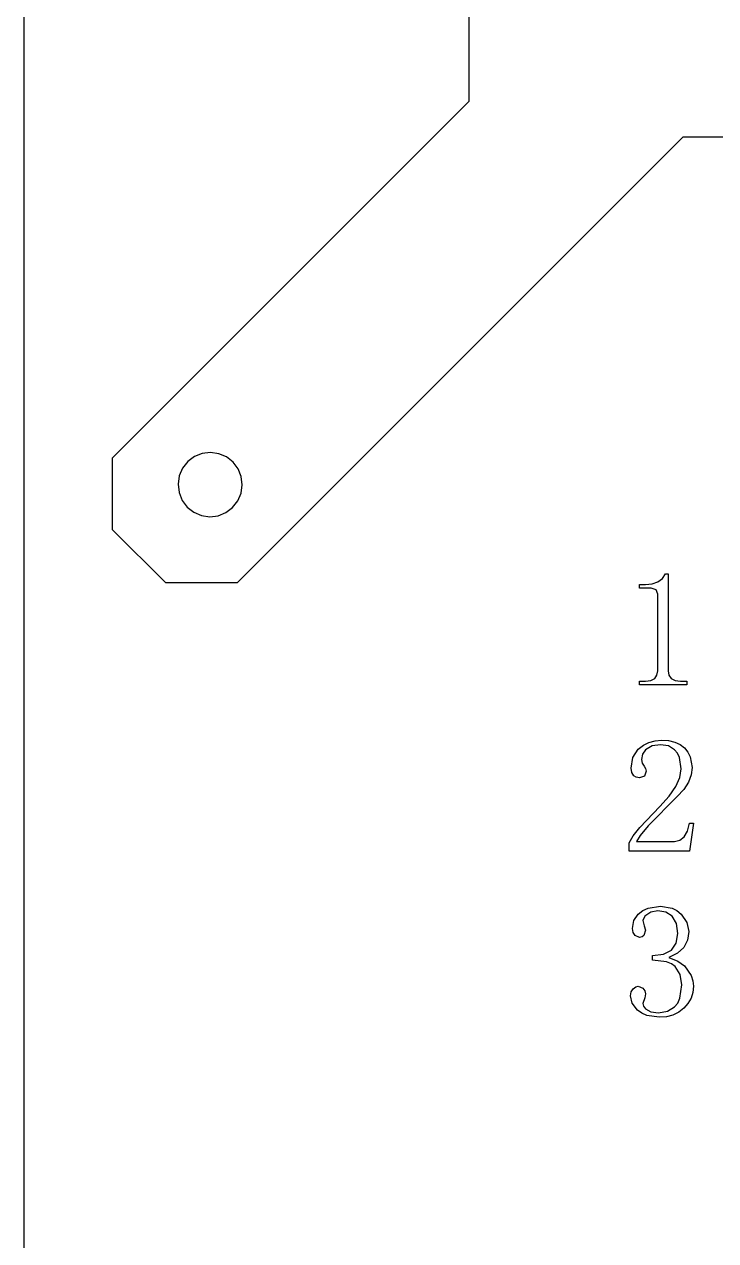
# Model space of a CAD drawing. Extents: x 0 to 621, y -370 to 0.
# Drawn here: x 55 to 93.8, y -301.9 to -233.8 of the extents above; entities that cross this region are included whole.
import ezdxf

# ---------------------------------------------------------------- set-up
doc = ezdxf.new("R2010")
doc.units = 0
doc.layers.get('0').update_dxf_attribs({"linetype": 'CONTINUOUS'})

# ---------------------------------------------------------------- blocks, each defined once
blk = doc.blocks.new('BLOCK_20')
at = {"color": 7}
blk.add_lwpolyline([(55, -325.064), (55, -45.064)], dxfattribs=at)
blk = doc.blocks.new('BLOCK_533')
at = {"color": 7}
blk.add_lwpolyline([(91.088, -264.561), (91.088, -269.979)], dxfattribs=at)
blk = doc.blocks.new('BLOCK_534')
at = {"color": 7}
blk.add_lwpolyline([(91.088, -269.979), (91.131, -270.234)], dxfattribs=at)
blk = doc.blocks.new('BLOCK_535')
at = {"color": 7}
blk.add_lwpolyline([(91.131, -270.234), (91.26, -270.415)], dxfattribs=at)
blk = doc.blocks.new('BLOCK_536')
at = {"color": 7}
blk.add_lwpolyline([(91.26, -270.415), (91.476, -270.524)], dxfattribs=at)
blk = doc.blocks.new('BLOCK_537')
at = {"color": 7}
blk.add_lwpolyline([(91.476, -270.524), (91.779, -270.561)], dxfattribs=at)
blk = doc.blocks.new('BLOCK_538')
at = {"color": 7}
blk.add_lwpolyline([(91.779, -270.561), (92.142, -270.561)], dxfattribs=at)
blk = doc.blocks.new('BLOCK_539')
at = {"color": 7}
blk.add_lwpolyline([(92.142, -270.561), (92.142, -270.779)], dxfattribs=at)
blk = doc.blocks.new('BLOCK_540')
at = {"color": 7}
blk.add_lwpolyline([(92.142, -270.779), (89.488, -270.779)], dxfattribs=at)
blk = doc.blocks.new('BLOCK_541')
at = {"color": 7}
blk.add_lwpolyline([(89.488, -270.779), (89.488, -270.561)], dxfattribs=at)
blk = doc.blocks.new('BLOCK_542')
at = {"color": 7}
blk.add_lwpolyline([(89.488, -270.561), (89.815, -270.561)], dxfattribs=at)
blk = doc.blocks.new('BLOCK_543')
at = {"color": 7}
blk.add_lwpolyline([(89.815, -270.561), (90.117, -270.524)], dxfattribs=at)
blk = doc.blocks.new('BLOCK_544')
at = {"color": 7}
blk.add_lwpolyline([(90.117, -270.524), (90.333, -270.415)], dxfattribs=at)
blk = doc.blocks.new('BLOCK_545')
at = {"color": 7}
blk.add_lwpolyline([(90.333, -270.415), (90.463, -270.234)], dxfattribs=at)
blk = doc.blocks.new('BLOCK_546')
at = {"color": 7}
blk.add_lwpolyline([(90.463, -270.234), (90.506, -269.979)], dxfattribs=at)
blk = doc.blocks.new('BLOCK_547')
at = {"color": 7}
blk.add_lwpolyline([(90.506, -269.979), (90.506, -265.688)], dxfattribs=at)
blk = doc.blocks.new('BLOCK_548')
at = {"color": 7}
blk.add_lwpolyline([(90.506, -265.688), (90.415, -265.443)], dxfattribs=at)
blk = doc.blocks.new('BLOCK_549')
at = {"color": 7}
blk.add_lwpolyline([(90.415, -265.443), (90.142, -265.361)], dxfattribs=at)
blk = doc.blocks.new('BLOCK_550')
at = {"color": 7}
blk.add_lwpolyline([(90.142, -265.361), (89.488, -265.361)], dxfattribs=at)
blk = doc.blocks.new('BLOCK_551')
at = {"color": 7}
blk.add_lwpolyline([(89.488, -265.361), (89.488, -265.143)], dxfattribs=at)
blk = doc.blocks.new('BLOCK_552')
at = {"color": 7}
blk.add_lwpolyline([(89.488, -265.143), (89.815, -265.143)], dxfattribs=at)
blk = doc.blocks.new('BLOCK_553')
at = {"color": 7}
blk.add_lwpolyline([(89.815, -265.143), (90.199, -265.106)], dxfattribs=at)
blk = doc.blocks.new('BLOCK_554')
at = {"color": 7}
blk.add_lwpolyline([(90.199, -265.106), (90.515, -264.997)], dxfattribs=at)
blk = doc.blocks.new('BLOCK_555')
at = {"color": 7}
blk.add_lwpolyline([(90.515, -264.997), (90.763, -264.815)], dxfattribs=at)
blk = doc.blocks.new('BLOCK_556')
at = {"color": 7}
blk.add_lwpolyline([(90.763, -264.815), (90.942, -264.561)], dxfattribs=at)
blk = doc.blocks.new('BLOCK_557')
at = {"color": 7}
blk.add_lwpolyline([(90.942, -264.561), (91.088, -264.561)], dxfattribs=at)
blk = doc.blocks.new('BLOCK_864')
at = {"color": 7}
blk.add_lwpolyline([(90.615, -277.579), (91.14, -277.011)], dxfattribs=at)
blk = doc.blocks.new('BLOCK_865')
at = {"color": 7}
blk.add_lwpolyline([(91.14, -277.011), (91.515, -276.47)], dxfattribs=at)
blk = doc.blocks.new('BLOCK_866')
at = {"color": 7}
blk.add_lwpolyline([(91.515, -276.47), (91.74, -275.956)], dxfattribs=at)
blk = doc.blocks.new('BLOCK_867')
at = {"color": 7}
blk.add_lwpolyline([(91.74, -275.956), (91.815, -275.47)], dxfattribs=at)
blk = doc.blocks.new('BLOCK_868')
at = {"color": 7}
blk.add_lwpolyline([(91.815, -275.47), (91.724, -274.843)], dxfattribs=at)
blk = doc.blocks.new('BLOCK_869')
at = {"color": 7}
blk.add_lwpolyline([(91.724, -274.843), (91.61, -274.604)], dxfattribs=at)
blk = doc.blocks.new('BLOCK_870')
at = {"color": 7}
blk.add_lwpolyline([(91.61, -274.604), (91.451, -274.415)], dxfattribs=at)
blk = doc.blocks.new('BLOCK_871')
at = {"color": 7}
blk.add_lwpolyline([(91.451, -274.415), (91.106, -274.197)], dxfattribs=at)
blk = doc.blocks.new('BLOCK_872')
at = {"color": 7}
blk.add_lwpolyline([(91.106, -274.197), (90.651, -274.124)], dxfattribs=at)
blk = doc.blocks.new('BLOCK_873')
at = {"color": 7}
blk.add_lwpolyline([(90.651, -274.124), (90.188, -274.197)], dxfattribs=at)
blk = doc.blocks.new('BLOCK_874')
at = {"color": 7}
blk.add_lwpolyline([(90.188, -274.197), (89.815, -274.415)], dxfattribs=at)
blk = doc.blocks.new('BLOCK_875')
at = {"color": 7}
blk.add_lwpolyline([(89.815, -274.415), (89.651, -274.661)], dxfattribs=at)
blk = doc.blocks.new('BLOCK_876')
at = {"color": 7}
blk.add_lwpolyline([(89.651, -274.661), (89.597, -274.961)], dxfattribs=at)
blk = doc.blocks.new('BLOCK_877')
at = {"color": 7}
blk.add_lwpolyline([(89.597, -274.961), (89.633, -275.161)], dxfattribs=at)
blk = doc.blocks.new('BLOCK_878')
at = {"color": 7}
blk.add_lwpolyline([(89.633, -275.161), (89.742, -275.324)], dxfattribs=at)
blk = doc.blocks.new('BLOCK_879')
at = {"color": 7}
blk.add_lwpolyline([(89.742, -275.324), (89.824, -275.452)], dxfattribs=at)
blk = doc.blocks.new('BLOCK_880')
at = {"color": 7}
blk.add_lwpolyline([(89.824, -275.452), (89.851, -275.615)], dxfattribs=at)
blk = doc.blocks.new('BLOCK_881')
at = {"color": 7}
blk.add_lwpolyline([(89.851, -275.615), (89.76, -275.888)], dxfattribs=at)
blk = doc.blocks.new('BLOCK_882')
at = {"color": 7}
blk.add_lwpolyline([(89.76, -275.888), (89.488, -275.979)], dxfattribs=at)
blk = doc.blocks.new('BLOCK_883')
at = {"color": 7}
blk.add_lwpolyline([(89.488, -275.979), (89.297, -275.952)], dxfattribs=at)
blk = doc.blocks.new('BLOCK_884')
at = {"color": 7}
blk.add_lwpolyline([(89.297, -275.952), (89.16, -275.87)], dxfattribs=at)
blk = doc.blocks.new('BLOCK_885')
at = {"color": 7}
blk.add_lwpolyline([(89.16, -275.87), (89.051, -275.688)], dxfattribs=at)
blk = doc.blocks.new('BLOCK_886')
at = {"color": 7}
blk.add_lwpolyline([(89.051, -275.688), (89.015, -275.434)], dxfattribs=at)
blk = doc.blocks.new('BLOCK_887')
at = {"color": 7}
blk.add_lwpolyline([(89.015, -275.434), (89.115, -274.843)], dxfattribs=at)
blk = doc.blocks.new('BLOCK_888')
at = {"color": 7}
blk.add_lwpolyline([(89.115, -274.843), (89.415, -274.379)], dxfattribs=at)
blk = doc.blocks.new('BLOCK_889')
at = {"color": 7}
blk.add_lwpolyline([(89.415, -274.379), (89.701, -274.156)], dxfattribs=at)
blk = doc.blocks.new('BLOCK_890')
at = {"color": 7}
blk.add_lwpolyline([(89.701, -274.156), (90.015, -273.997)], dxfattribs=at)
blk = doc.blocks.new('BLOCK_891')
at = {"color": 7}
blk.add_lwpolyline([(90.015, -273.997), (90.356, -273.902)], dxfattribs=at)
blk = doc.blocks.new('BLOCK_892')
at = {"color": 7}
blk.add_lwpolyline([(90.356, -273.902), (90.724, -273.87)], dxfattribs=at)
blk = doc.blocks.new('BLOCK_893')
at = {"color": 7}
blk.add_lwpolyline([(90.724, -273.87), (91.117, -273.897)], dxfattribs=at)
blk = doc.blocks.new('BLOCK_894')
at = {"color": 7}
blk.add_lwpolyline([(91.117, -273.897), (91.46, -273.979)], dxfattribs=at)
blk = doc.blocks.new('BLOCK_895')
at = {"color": 7}
blk.add_lwpolyline([(91.46, -273.979), (91.754, -274.115)], dxfattribs=at)
blk = doc.blocks.new('BLOCK_896')
at = {"color": 7}
blk.add_lwpolyline([(91.754, -274.115), (91.997, -274.306)], dxfattribs=at)
blk = doc.blocks.new('BLOCK_897')
at = {"color": 7}
blk.add_lwpolyline([(91.997, -274.306), (92.188, -274.538)], dxfattribs=at)
blk = doc.blocks.new('BLOCK_898')
at = {"color": 7}
blk.add_lwpolyline([(92.188, -274.538), (92.324, -274.797)], dxfattribs=at)
blk = doc.blocks.new('BLOCK_899')
at = {"color": 7}
blk.add_lwpolyline([(92.324, -274.797), (92.433, -275.397)], dxfattribs=at)
blk = doc.blocks.new('BLOCK_900')
at = {"color": 7}
blk.add_lwpolyline([(92.433, -275.397), (92.381, -275.813)], dxfattribs=at)
blk = doc.blocks.new('BLOCK_901')
at = {"color": 7}
blk.add_lwpolyline([(92.381, -275.813), (92.224, -276.224)], dxfattribs=at)
blk = doc.blocks.new('BLOCK_902')
at = {"color": 7}
blk.add_lwpolyline([(92.224, -276.224), (91.963, -276.631)], dxfattribs=at)
blk = doc.blocks.new('BLOCK_903')
at = {"color": 7}
blk.add_lwpolyline([(91.963, -276.631), (91.597, -277.034)], dxfattribs=at)
blk = doc.blocks.new('BLOCK_904')
at = {"color": 7}
blk.add_lwpolyline([(91.597, -277.034), (89.97, -278.679)], dxfattribs=at)
blk = doc.blocks.new('BLOCK_905')
at = {"color": 7}
blk.add_lwpolyline([(89.97, -278.679), (89.517, -279.209)], dxfattribs=at)
blk = doc.blocks.new('BLOCK_906')
at = {"color": 7}
blk.add_lwpolyline([(89.517, -279.209), (89.306, -279.543)], dxfattribs=at)
blk = doc.blocks.new('BLOCK_907')
at = {"color": 7}
blk.add_lwpolyline([(89.306, -279.543), (91.451, -279.543)], dxfattribs=at)
blk = doc.blocks.new('BLOCK_908')
at = {"color": 7}
blk.add_lwpolyline([(91.451, -279.543), (91.749, -279.479)], dxfattribs=at)
blk = doc.blocks.new('BLOCK_909')
at = {"color": 7}
blk.add_lwpolyline([(91.749, -279.479), (91.988, -279.288)], dxfattribs=at)
blk = doc.blocks.new('BLOCK_910')
at = {"color": 7}
blk.add_lwpolyline([(91.988, -279.288), (92.167, -278.97)], dxfattribs=at)
blk = doc.blocks.new('BLOCK_911')
at = {"color": 7}
blk.add_lwpolyline([(92.167, -278.97), (92.288, -278.524)], dxfattribs=at)
blk = doc.blocks.new('BLOCK_912')
at = {"color": 7}
blk.add_lwpolyline([(92.288, -278.524), (92.506, -278.524)], dxfattribs=at)
blk = doc.blocks.new('BLOCK_913')
at = {"color": 7}
blk.add_lwpolyline([(92.506, -278.524), (92.288, -280.088)], dxfattribs=at)
blk = doc.blocks.new('BLOCK_914')
at = {"color": 7}
blk.add_lwpolyline([(92.288, -280.088), (88.906, -280.088)], dxfattribs=at)
blk = doc.blocks.new('BLOCK_915')
at = {"color": 7}
blk.add_lwpolyline([(88.906, -280.088), (88.906, -279.615)], dxfattribs=at)
blk = doc.blocks.new('BLOCK_916')
at = {"color": 7}
blk.add_lwpolyline([(88.906, -279.615), (89.135, -279.229)], dxfattribs=at)
blk = doc.blocks.new('BLOCK_917')
at = {"color": 7}
blk.add_lwpolyline([(89.135, -279.229), (89.497, -278.761)], dxfattribs=at)
blk = doc.blocks.new('BLOCK_918')
at = {"color": 7}
blk.add_lwpolyline([(89.497, -278.761), (90.615, -277.579)], dxfattribs=at)
blk = doc.blocks.new('BLOCK_1167')
at = {"color": 7}
blk.add_lwpolyline([(91.124, -286.052), (91.633, -286.261)], dxfattribs=at)
blk = doc.blocks.new('BLOCK_1168')
at = {"color": 7}
blk.add_lwpolyline([(91.633, -286.261), (91.997, -286.524)], dxfattribs=at)
blk = doc.blocks.new('BLOCK_1169')
at = {"color": 7}
blk.add_lwpolyline([(91.997, -286.524), (92.379, -287.061)], dxfattribs=at)
blk = doc.blocks.new('BLOCK_1170')
at = {"color": 7}
blk.add_lwpolyline([(92.379, -287.061), (92.474, -287.349)], dxfattribs=at)
blk = doc.blocks.new('BLOCK_1171')
at = {"color": 7}
blk.add_lwpolyline([(92.474, -287.349), (92.506, -287.652)], dxfattribs=at)
blk = doc.blocks.new('BLOCK_1172')
at = {"color": 7}
blk.add_lwpolyline([(92.506, -287.652), (92.472, -288.002)], dxfattribs=at)
blk = doc.blocks.new('BLOCK_1173')
at = {"color": 7}
blk.add_lwpolyline([(92.472, -288.002), (92.37, -288.324)], dxfattribs=at)
blk = doc.blocks.new('BLOCK_1174')
at = {"color": 7}
blk.add_lwpolyline([(92.37, -288.324), (92.199, -288.62)], dxfattribs=at)
blk = doc.blocks.new('BLOCK_1175')
at = {"color": 7}
blk.add_lwpolyline([(92.199, -288.62), (91.96, -288.888)], dxfattribs=at)
blk = doc.blocks.new('BLOCK_1176')
at = {"color": 7}
blk.add_lwpolyline([(91.96, -288.888), (91.683, -289.111)], dxfattribs=at)
blk = doc.blocks.new('BLOCK_1177')
at = {"color": 7}
blk.add_lwpolyline([(91.683, -289.111), (91.36, -289.27)], dxfattribs=at)
blk = doc.blocks.new('BLOCK_1178')
at = {"color": 7}
blk.add_lwpolyline([(91.36, -289.27), (90.992, -289.365)], dxfattribs=at)
blk = doc.blocks.new('BLOCK_1179')
at = {"color": 7}
blk.add_lwpolyline([(90.992, -289.365), (90.579, -289.397)], dxfattribs=at)
blk = doc.blocks.new('BLOCK_1180')
at = {"color": 7}
blk.add_lwpolyline([(90.579, -289.397), (89.897, -289.297)], dxfattribs=at)
blk = doc.blocks.new('BLOCK_1181')
at = {"color": 7}
blk.add_lwpolyline([(89.897, -289.297), (89.617, -289.172)], dxfattribs=at)
blk = doc.blocks.new('BLOCK_1182')
at = {"color": 7}
blk.add_lwpolyline([(89.617, -289.172), (89.379, -288.997)], dxfattribs=at)
blk = doc.blocks.new('BLOCK_1183')
at = {"color": 7}
blk.add_lwpolyline([(89.379, -288.997), (89.079, -288.615)], dxfattribs=at)
blk = doc.blocks.new('BLOCK_1184')
at = {"color": 7}
blk.add_lwpolyline([(89.079, -288.615), (88.979, -288.197)], dxfattribs=at)
blk = doc.blocks.new('BLOCK_1185')
at = {"color": 7}
blk.add_lwpolyline([(88.979, -288.197), (89.015, -287.97)], dxfattribs=at)
blk = doc.blocks.new('BLOCK_1186')
at = {"color": 7}
blk.add_lwpolyline([(89.015, -287.97), (89.124, -287.797)], dxfattribs=at)
blk = doc.blocks.new('BLOCK_1187')
at = {"color": 7}
blk.add_lwpolyline([(89.124, -287.797), (89.27, -287.688)], dxfattribs=at)
blk = doc.blocks.new('BLOCK_1188')
at = {"color": 7}
blk.add_lwpolyline([(89.27, -287.688), (89.415, -287.652)], dxfattribs=at)
blk = doc.blocks.new('BLOCK_1189')
at = {"color": 7}
blk.add_lwpolyline([(89.415, -287.652), (89.67, -287.761)], dxfattribs=at)
blk = doc.blocks.new('BLOCK_1190')
at = {"color": 7}
blk.add_lwpolyline([(89.67, -287.761), (89.779, -287.915)], dxfattribs=at)
blk = doc.blocks.new('BLOCK_1191')
at = {"color": 7}
blk.add_lwpolyline([(89.779, -287.915), (89.815, -288.088)], dxfattribs=at)
blk = doc.blocks.new('BLOCK_1192')
at = {"color": 7}
blk.add_lwpolyline([(89.815, -288.088), (89.779, -288.306)], dxfattribs=at)
blk = doc.blocks.new('BLOCK_1193')
at = {"color": 7}
blk.add_lwpolyline([(89.779, -288.306), (89.67, -288.634)], dxfattribs=at)
blk = doc.blocks.new('BLOCK_1194')
at = {"color": 7}
blk.add_lwpolyline([(89.67, -288.634), (89.706, -288.779)], dxfattribs=at)
blk = doc.blocks.new('BLOCK_1195')
at = {"color": 7}
blk.add_lwpolyline([(89.706, -288.779), (89.815, -288.924)], dxfattribs=at)
blk = doc.blocks.new('BLOCK_1196')
at = {"color": 7}
blk.add_lwpolyline([(89.815, -288.924), (90.124, -289.088)], dxfattribs=at)
blk = doc.blocks.new('BLOCK_1197')
at = {"color": 7}
blk.add_lwpolyline([(90.124, -289.088), (90.542, -289.143)], dxfattribs=at)
blk = doc.blocks.new('BLOCK_1198')
at = {"color": 7}
blk.add_lwpolyline([(90.542, -289.143), (91.06, -289.061)], dxfattribs=at)
blk = doc.blocks.new('BLOCK_1199')
at = {"color": 7}
blk.add_lwpolyline([(91.06, -289.061), (91.451, -288.815)], dxfattribs=at)
blk = doc.blocks.new('BLOCK_1200')
at = {"color": 7}
blk.add_lwpolyline([(91.451, -288.815), (91.626, -288.602)], dxfattribs=at)
blk = doc.blocks.new('BLOCK_1201')
at = {"color": 7}
blk.add_lwpolyline([(91.626, -288.602), (91.751, -288.324)], dxfattribs=at)
blk = doc.blocks.new('BLOCK_1202')
at = {"color": 7}
blk.add_lwpolyline([(91.751, -288.324), (91.851, -287.579)], dxfattribs=at)
blk = doc.blocks.new('BLOCK_1203')
at = {"color": 7}
blk.add_lwpolyline([(91.851, -287.579), (91.76, -286.997)], dxfattribs=at)
blk = doc.blocks.new('BLOCK_1204')
at = {"color": 7}
blk.add_lwpolyline([(91.76, -286.997), (91.488, -286.561)], dxfattribs=at)
blk = doc.blocks.new('BLOCK_1205')
at = {"color": 7}
blk.add_lwpolyline([(91.488, -286.561), (91.272, -286.402)], dxfattribs=at)
blk = doc.blocks.new('BLOCK_1206')
at = {"color": 7}
blk.add_lwpolyline([(91.272, -286.402), (90.988, -286.288)], dxfattribs=at)
blk = doc.blocks.new('BLOCK_1207')
at = {"color": 7}
blk.add_lwpolyline([(90.988, -286.288), (90.215, -286.197)], dxfattribs=at)
blk = doc.blocks.new('BLOCK_1208')
at = {"color": 7}
blk.add_lwpolyline([(90.215, -286.197), (90.215, -285.943)], dxfattribs=at)
blk = doc.blocks.new('BLOCK_1209')
at = {"color": 7}
blk.add_lwpolyline([(90.215, -285.943), (90.835, -285.865)], dxfattribs=at)
blk = doc.blocks.new('BLOCK_1210')
at = {"color": 7}
blk.add_lwpolyline([(90.835, -285.865), (91.279, -285.634)], dxfattribs=at)
blk = doc.blocks.new('BLOCK_1211')
at = {"color": 7}
blk.add_lwpolyline([(91.279, -285.634), (91.545, -285.247)], dxfattribs=at)
blk = doc.blocks.new('BLOCK_1212')
at = {"color": 7}
blk.add_lwpolyline([(91.545, -285.247), (91.633, -284.706)], dxfattribs=at)
blk = doc.blocks.new('BLOCK_1213')
at = {"color": 7}
blk.add_lwpolyline([(91.633, -284.706), (91.551, -284.152)], dxfattribs=at)
blk = doc.blocks.new('BLOCK_1214')
at = {"color": 7}
blk.add_lwpolyline([(91.551, -284.152), (91.306, -283.724)], dxfattribs=at)
blk = doc.blocks.new('BLOCK_1215')
at = {"color": 7}
blk.add_lwpolyline([(91.306, -283.724), (90.96, -283.506)], dxfattribs=at)
blk = doc.blocks.new('BLOCK_1216')
at = {"color": 7}
blk.add_lwpolyline([(90.96, -283.506), (90.506, -283.434)], dxfattribs=at)
blk = doc.blocks.new('BLOCK_1217')
at = {"color": 7}
blk.add_lwpolyline([(90.506, -283.434), (90.124, -283.506)], dxfattribs=at)
blk = doc.blocks.new('BLOCK_1218')
at = {"color": 7}
blk.add_lwpolyline([(90.124, -283.506), (89.779, -283.724)], dxfattribs=at)
blk = doc.blocks.new('BLOCK_1219')
at = {"color": 7}
blk.add_lwpolyline([(89.779, -283.724), (89.67, -283.979)], dxfattribs=at)
blk = doc.blocks.new('BLOCK_1220')
at = {"color": 7}
blk.add_lwpolyline([(89.67, -283.979), (89.742, -284.27)], dxfattribs=at)
blk = doc.blocks.new('BLOCK_1221')
at = {"color": 7}
blk.add_lwpolyline([(89.742, -284.27), (89.815, -284.524)], dxfattribs=at)
blk = doc.blocks.new('BLOCK_1222')
at = {"color": 7}
blk.add_lwpolyline([(89.815, -284.524), (89.733, -284.824)], dxfattribs=at)
blk = doc.blocks.new('BLOCK_1223')
at = {"color": 7}
blk.add_lwpolyline([(89.733, -284.824), (89.631, -284.899)], dxfattribs=at)
blk = doc.blocks.new('BLOCK_1224')
at = {"color": 7}
blk.add_lwpolyline([(89.631, -284.899), (89.488, -284.924)], dxfattribs=at)
blk = doc.blocks.new('BLOCK_1225')
at = {"color": 7}
blk.add_lwpolyline([(89.488, -284.924), (89.233, -284.815)], dxfattribs=at)
blk = doc.blocks.new('BLOCK_1226')
at = {"color": 7}
blk.add_lwpolyline([(89.233, -284.815), (89.124, -284.643)], dxfattribs=at)
blk = doc.blocks.new('BLOCK_1227')
at = {"color": 7}
blk.add_lwpolyline([(89.124, -284.643), (89.088, -284.415)], dxfattribs=at)
blk = doc.blocks.new('BLOCK_1228')
at = {"color": 7}
blk.add_lwpolyline([(89.088, -284.415), (89.17, -283.979)], dxfattribs=at)
blk = doc.blocks.new('BLOCK_1229')
at = {"color": 7}
blk.add_lwpolyline([(89.17, -283.979), (89.415, -283.615)], dxfattribs=at)
blk = doc.blocks.new('BLOCK_1230')
at = {"color": 7}
blk.add_lwpolyline([(89.415, -283.615), (89.67, -283.424)], dxfattribs=at)
blk = doc.blocks.new('BLOCK_1231')
at = {"color": 7}
blk.add_lwpolyline([(89.67, -283.424), (89.96, -283.288)], dxfattribs=at)
blk = doc.blocks.new('BLOCK_1232')
at = {"color": 7}
blk.add_lwpolyline([(89.96, -283.288), (90.651, -283.179)], dxfattribs=at)
blk = doc.blocks.new('BLOCK_1233')
at = {"color": 7}
blk.add_lwpolyline([(90.651, -283.179), (91.306, -283.288)], dxfattribs=at)
blk = doc.blocks.new('BLOCK_1234')
at = {"color": 7}
blk.add_lwpolyline([(91.306, -283.288), (91.579, -283.424)], dxfattribs=at)
blk = doc.blocks.new('BLOCK_1235')
at = {"color": 7}
blk.add_lwpolyline([(91.579, -283.424), (91.815, -283.615)], dxfattribs=at)
blk = doc.blocks.new('BLOCK_1236')
at = {"color": 7}
blk.add_lwpolyline([(91.815, -283.615), (92.142, -284.079)], dxfattribs=at)
blk = doc.blocks.new('BLOCK_1237')
at = {"color": 7}
blk.add_lwpolyline([(92.142, -284.079), (92.251, -284.597)], dxfattribs=at)
blk = doc.blocks.new('BLOCK_1238')
at = {"color": 7}
blk.add_lwpolyline([(92.251, -284.597), (92.181, -285.084)], dxfattribs=at)
blk = doc.blocks.new('BLOCK_1239')
at = {"color": 7}
blk.add_lwpolyline([(92.181, -285.084), (91.97, -285.488)], dxfattribs=at)
blk = doc.blocks.new('BLOCK_1240')
at = {"color": 7}
blk.add_lwpolyline([(91.97, -285.488), (91.617, -285.811)], dxfattribs=at)
blk = doc.blocks.new('BLOCK_1241')
at = {"color": 7}
blk.add_lwpolyline([(91.617, -285.811), (91.124, -286.052)], dxfattribs=at)
blk = doc.blocks.new('BLOCK_1851')
at = {"color": 7}
blk.add_lwpolyline([(66.93, -265.064), (91.93, -240.064)], dxfattribs=at)
blk = doc.blocks.new('BLOCK_1857')
at = {"color": 7}
blk.add_lwpolyline([(59.93, -258.064), (59.93, -262.064)], dxfattribs=at)
blk = doc.blocks.new('BLOCK_1885')
at = {"color": 7}
blk.add_lwpolyline([(59.93, -258.064), (79.93, -238.064)], dxfattribs=at)
blk = doc.blocks.new('BLOCK_1951')
at = {"color": 7}
blk.add_lwpolyline([(59.93, -262.064), (62.93, -265.064)], dxfattribs=at)
blk = doc.blocks.new('BLOCK_1995')
at = {"color": 7}
blk.add_lwpolyline([(66.93, -265.064), (65, -265.064)], dxfattribs=at)
blk = doc.blocks.new('BLOCK_2006')
at = {"color": 7}
blk.add_lwpolyline([(79.93, -238.064), (79.93, -218.064)], dxfattribs=at)
blk = doc.blocks.new('BLOCK_2037')
at = {"color": 7}
blk.add_lwpolyline([(65, -265.064), (62.93, -265.064)], dxfattribs=at)
blk = doc.blocks.new('BLOCK_2062')
at = {"color": 7}
blk.add_lwpolyline([(64.161, -258.266), (63.871, -258.636)], dxfattribs=at)
blk = doc.blocks.new('BLOCK_2063')
at = {"color": 7}
blk.add_lwpolyline([(67.153, -260.039), (67.219, -259.573)], dxfattribs=at)
blk = doc.blocks.new('BLOCK_2064')
at = {"color": 7}
blk.add_lwpolyline([(67.163, -259.107), (66.988, -258.671)], dxfattribs=at)
blk = doc.blocks.new('BLOCK_2422')
at = {"color": 7}
blk.add_lwpolyline([(63.619, -259.533), (63.675, -260)], dxfattribs=at)
blk = doc.blocks.new('BLOCK_2423')
at = {"color": 7}
blk.add_lwpolyline([(64.132, -260.812), (64.502, -261.102)], dxfattribs=at)
blk = doc.blocks.new('BLOCK_2424')
at = {"color": 7}
blk.add_lwpolyline([(66.988, -258.671), (66.706, -258.295)], dxfattribs=at)
blk = doc.blocks.new('BLOCK_2425')
at = {"color": 7}
blk.add_lwpolyline([(67.219, -259.573), (67.163, -259.107)], dxfattribs=at)
blk = doc.blocks.new('BLOCK_2426')
at = {"color": 7}
blk.add_lwpolyline([(66.968, -260.471), (67.153, -260.039)], dxfattribs=at)
blk = doc.blocks.new('BLOCK_2427')
at = {"color": 7}
blk.add_lwpolyline([(63.686, -259.068), (63.619, -259.533)], dxfattribs=at)
blk = doc.blocks.new('BLOCK_2428')
at = {"color": 7}
blk.add_lwpolyline([(65.866, -261.297), (66.302, -261.122)], dxfattribs=at)
blk = doc.blocks.new('BLOCK_2429')
at = {"color": 7}
blk.add_lwpolyline([(63.675, -260), (63.85, -260.436)], dxfattribs=at)
blk = doc.blocks.new('BLOCK_2430')
at = {"color": 7}
blk.add_lwpolyline([(64.537, -257.984), (64.161, -258.266)], dxfattribs=at)
blk = doc.blocks.new('BLOCK_2431')
at = {"color": 7}
blk.add_lwpolyline([(66.678, -260.84), (66.968, -260.471)], dxfattribs=at)
blk = doc.blocks.new('BLOCK_2432')
at = {"color": 7}
blk.add_lwpolyline([(63.85, -260.436), (64.132, -260.812)], dxfattribs=at)
blk = doc.blocks.new('BLOCK_2433')
at = {"color": 7}
blk.add_lwpolyline([(64.973, -257.81), (64.537, -257.984)], dxfattribs=at)
blk = doc.blocks.new('BLOCK_2434')
at = {"color": 7}
blk.add_lwpolyline([(65.439, -257.753), (64.973, -257.81)], dxfattribs=at)
blk = doc.blocks.new('BLOCK_2435')
at = {"color": 7}
blk.add_lwpolyline([(64.502, -261.102), (64.934, -261.287)], dxfattribs=at)
blk = doc.blocks.new('BLOCK_2436')
at = {"color": 7}
blk.add_lwpolyline([(65.905, -257.82), (65.439, -257.753)], dxfattribs=at)
blk = doc.blocks.new('BLOCK_2437')
at = {"color": 7}
blk.add_lwpolyline([(66.337, -258.005), (65.905, -257.82)], dxfattribs=at)
blk = doc.blocks.new('BLOCK_2438')
at = {"color": 7}
blk.add_lwpolyline([(66.706, -258.295), (66.337, -258.005)], dxfattribs=at)
blk = doc.blocks.new('BLOCK_2439')
at = {"color": 7}
blk.add_lwpolyline([(65.399, -261.353), (65.866, -261.297)], dxfattribs=at)
blk = doc.blocks.new('BLOCK_2440')
at = {"color": 7}
blk.add_lwpolyline([(64.934, -261.287), (65.399, -261.353)], dxfattribs=at)
blk = doc.blocks.new('BLOCK_2441')
at = {"color": 7}
blk.add_lwpolyline([(66.302, -261.122), (66.678, -260.84)], dxfattribs=at)
blk = doc.blocks.new('BLOCK_2442')
at = {"color": 7}
blk.add_lwpolyline([(63.871, -258.636), (63.686, -259.068)], dxfattribs=at)

msp = doc.modelspace()

# ---------------------------------------------------------------- linework, layer by layer
at = {"color": 7}
msp.add_lwpolyline([(91.93, -240.064), (164.93, -240.064)], dxfattribs=at)

# ---------------------------------------------------------------- block references
for name in ['BLOCK_20', 'BLOCK_2006', 'BLOCK_1885', 'BLOCK_1851', 'BLOCK_1857', 'BLOCK_2062', 'BLOCK_2430', 'BLOCK_2433', 'BLOCK_2434', 'BLOCK_2436', 'BLOCK_2437', 'BLOCK_2438', 'BLOCK_2442', 'BLOCK_2424', 'BLOCK_2064', 'BLOCK_2427', 'BLOCK_2422', 'BLOCK_2063', 'BLOCK_2425', 'BLOCK_2429', 'BLOCK_2426', 'BLOCK_2432', 'BLOCK_2423', 'BLOCK_2441', 'BLOCK_2431', 'BLOCK_2435', 'BLOCK_2440', 'BLOCK_2439', 'BLOCK_2428', 'BLOCK_1951', 'BLOCK_2037', 'BLOCK_1995', 'BLOCK_554', 'BLOCK_555', 'BLOCK_556', 'BLOCK_557', 'BLOCK_533', 'BLOCK_551', 'BLOCK_552', 'BLOCK_550', 'BLOCK_553', 'BLOCK_549', 'BLOCK_548', 'BLOCK_547', 'BLOCK_543', 'BLOCK_544', 'BLOCK_545', 'BLOCK_546', 'BLOCK_534', 'BLOCK_535', 'BLOCK_536', 'BLOCK_537', 'BLOCK_541', 'BLOCK_542', 'BLOCK_540', 'BLOCK_538', 'BLOCK_539', 'BLOCK_891', 'BLOCK_892', 'BLOCK_893', 'BLOCK_894', 'BLOCK_888', 'BLOCK_889', 'BLOCK_875', 'BLOCK_890', 'BLOCK_874', 'BLOCK_873', 'BLOCK_872', 'BLOCK_871', 'BLOCK_870', 'BLOCK_895', 'BLOCK_869', 'BLOCK_896', 'BLOCK_897', 'BLOCK_898', 'BLOCK_887', 'BLOCK_876', 'BLOCK_877', 'BLOCK_878', 'BLOCK_879', 'BLOCK_868', 'BLOCK_899', 'BLOCK_886', 'BLOCK_885', 'BLOCK_884', 'BLOCK_883', 'BLOCK_882', 'BLOCK_881', 'BLOCK_880', 'BLOCK_866', 'BLOCK_867', 'BLOCK_901', 'BLOCK_900', 'BLOCK_865', 'BLOCK_903', 'BLOCK_902', 'BLOCK_904', 'BLOCK_864', 'BLOCK_918', 'BLOCK_905', 'BLOCK_911', 'BLOCK_912', 'BLOCK_913', 'BLOCK_916', 'BLOCK_917', 'BLOCK_906', 'BLOCK_909', 'BLOCK_910', 'BLOCK_915', 'BLOCK_914', 'BLOCK_907', 'BLOCK_908', 'BLOCK_1230', 'BLOCK_1231', 'BLOCK_1232', 'BLOCK_1217', 'BLOCK_1216', 'BLOCK_1233', 'BLOCK_1234', 'BLOCK_1235', 'BLOCK_1228', 'BLOCK_1229', 'BLOCK_1219', 'BLOCK_1220', 'BLOCK_1218', 'BLOCK_1215', 'BLOCK_1214', 'BLOCK_1213', 'BLOCK_1236', 'BLOCK_1237', 'BLOCK_1227', 'BLOCK_1226', 'BLOCK_1225', 'BLOCK_1223', 'BLOCK_1222', 'BLOCK_1221', 'BLOCK_1212', 'BLOCK_1238', 'BLOCK_1224', 'BLOCK_1211', 'BLOCK_1240', 'BLOCK_1239', 'BLOCK_1209', 'BLOCK_1208', 'BLOCK_1207', 'BLOCK_1210', 'BLOCK_1241', 'BLOCK_1167', 'BLOCK_1206', 'BLOCK_1205', 'BLOCK_1204', 'BLOCK_1168', 'BLOCK_1169', 'BLOCK_1202', 'BLOCK_1203', 'BLOCK_1170', 'BLOCK_1171', 'BLOCK_1185', 'BLOCK_1184', 'BLOCK_1186', 'BLOCK_1187', 'BLOCK_1188', 'BLOCK_1189', 'BLOCK_1190', 'BLOCK_1191', 'BLOCK_1192', 'BLOCK_1173', 'BLOCK_1172', 'BLOCK_1183', 'BLOCK_1193', 'BLOCK_1194', 'BLOCK_1195', 'BLOCK_1196', 'BLOCK_1199', 'BLOCK_1200', 'BLOCK_1201', 'BLOCK_1176', 'BLOCK_1175', 'BLOCK_1174', 'BLOCK_1182', 'BLOCK_1181', 'BLOCK_1180', 'BLOCK_1197', 'BLOCK_1198', 'BLOCK_1179', 'BLOCK_1178', 'BLOCK_1177']:
    msp.add_blockref(name, (0, 0))

doc.saveas('drawing.dxf')
